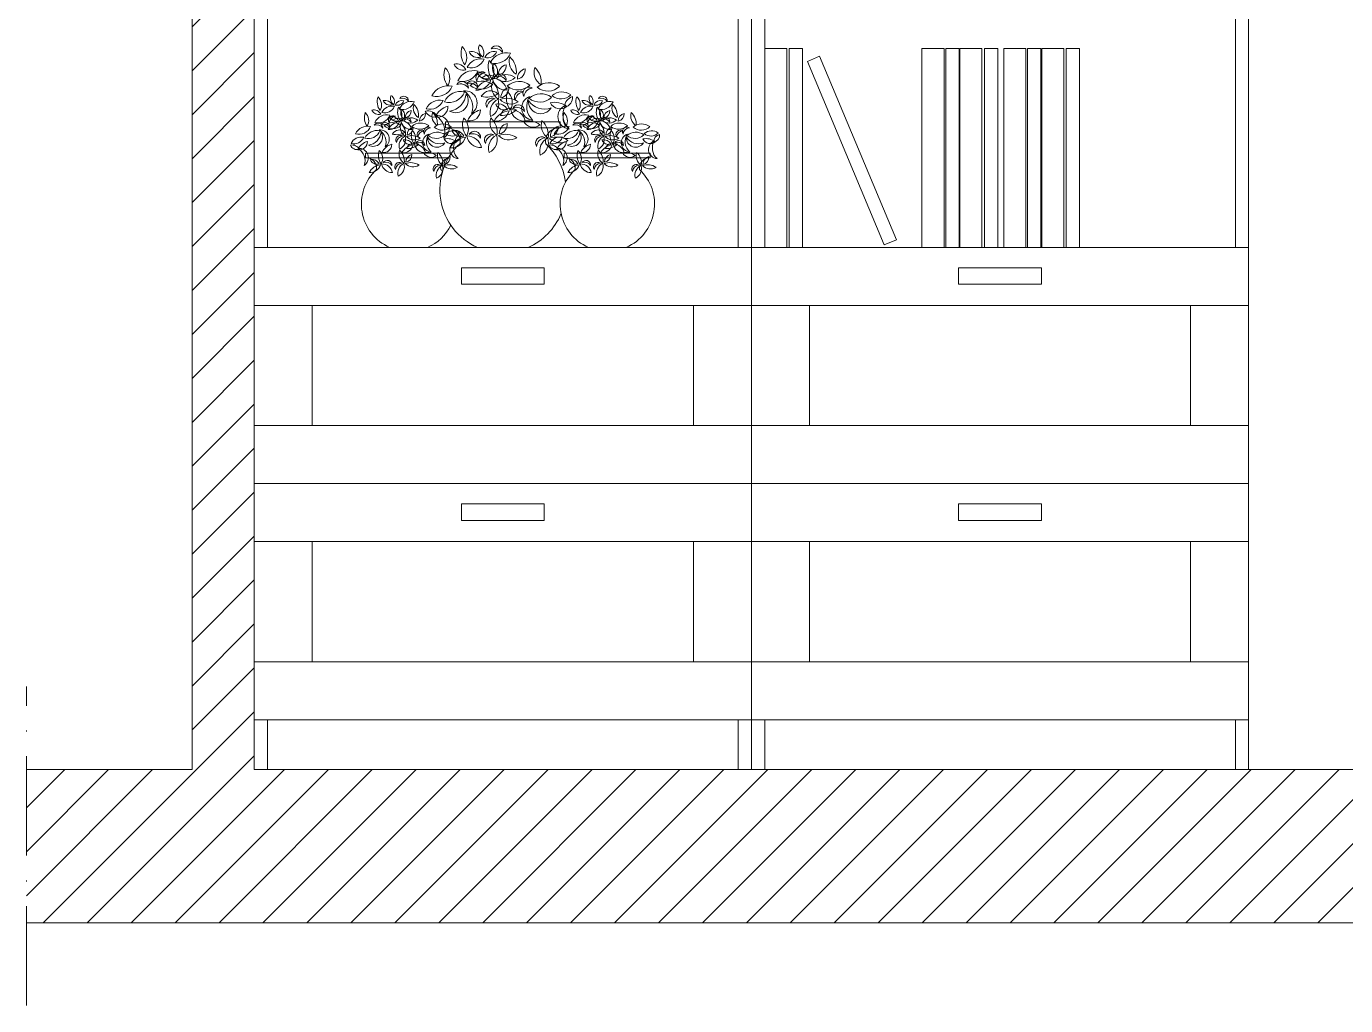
# Model space of a CAD drawing. Header units: inches. Extents: x 446 to 5946, y 570 to 2728.
# Drawn here: x 4520 to 4679.2, y 2319 to 2437.2 of the extents above; entities that cross this region are included whole.
import ezdxf

# ---------------------------------------------------------------- set-up
doc = ezdxf.new("R2010")
doc.units = ezdxf.units.IN
doc.header["$MEASUREMENT"] = 0
doc.linetypes.add('ACAD_ISO10W100', pattern=[18, 12, -3, 0, -3])
for name, color, linetype, lineweight in [('ACCESSORI', 2, 'Continuous', 13), ('ARREDI', 8, 'Continuous', 18), ('CAMPITURE', 6, 'Continuous', 13), ('STRUTTURA', 7, 'Continuous', 20)]:
    doc.layers.add(name, color=color, linetype=linetype, lineweight=lineweight)
pattern_1 = [(45, (-1225.628, 1614.1896), (-2.6516504, 2.6516504), [])]

# ---------------------------------------------------------------- blocks, each defined once
blk = doc.blocks.new('armadio')
at = {"layer": 'ARREDI'}
for p, q in [((4984.55, 1033.65), (5044.55, 1033.65)), ((4984.55, 843.65), (4984.55, 1033.65)), ((5044.55, 1033.65), (5044.55, 843.65)), ((4984.55, 1032.05), (5044.55, 1032.05)), ((4986.15, 906.65), (4986.15, 1032.05)), ((4986.15, 1032.05), (4986.15, 921.61)), ((4986.15, 1032.05), (4986.15, 1001.9)), ((5044.55, 1032.05), (5042.95, 1032.05)), ((5042.95, 1032.05), (5042.95, 906.65)), ((4986.15, 1001.9), (5042.95, 1001.9)), ((4986.15, 1001.9), (4986.15, 1000.3)), ((4986.15, 1000.3), (5042.95, 1000.3)), ((4986.15, 970.15), (5042.95, 970.15)), ((4986.15, 968.55), (5042.95, 968.55)), ((4986.15, 938.4), (5042.95, 938.4)), ((4986.15, 936.8), (5042.95, 936.8)), ((4984.55, 878.15), (4984.55, 906.65)), ((4984.55, 906.65), (5044.55, 906.65)), ((4984.55, 906.65), (4984.55, 899.65)), ((5044.55, 906.65), (5044.55, 878.15)), ((5009.55, 904.21), (5009.55, 902.21)), ((5019.55, 904.21), (5009.55, 904.21)), ((5019.55, 902.21), (5019.55, 904.21)), ((5009.55, 902.21), (5019.55, 902.21)), ((4984.55, 899.65), (5044.55, 899.65)), ((4984.55, 899.65), (4991.55, 899.65)), ((4991.55, 899.65), (4991.55, 885.15)), ((5044.55, 899.65), (5037.55, 899.65)), ((5037.55, 899.65), (5037.55, 885.15)), ((5044.55, 885.15), (4984.55, 885.15)), ((5044.55, 878.15), (5044.55, 885.15)), ((4984.55, 849.65), (4984.55, 878.15)), ((4984.55, 878.15), (5042.95, 878.15)), ((4984.55, 878.15), (4984.55, 871.15)), ((5044.55, 878.15), (4984.55, 878.15)), ((5044.55, 878.15), (5044.55, 849.65)), ((5009.55, 875.71), (5009.55, 873.71)), ((5019.55, 875.71), (5009.55, 875.71)), ((5019.55, 873.71), (5019.55, 875.71)), ((5009.55, 873.71), (5019.55, 873.71)), ((4984.55, 871.15), (5044.55, 871.15)), ((4984.55, 871.15), (4991.55, 871.15)), ((4991.55, 871.15), (4991.55, 856.65)), ((5044.55, 871.15), (5037.55, 871.15)), ((5037.55, 871.15), (5037.55, 856.65)), ((5044.55, 856.65), (4984.55, 856.65)), ((5044.55, 849.65), (5044.55, 856.65)), ((5044.55, 849.65), (4984.55, 849.65)), ((4986.15, 849.65), (4986.15, 843.65)), ((5042.95, 843.65), (5042.95, 849.65)), ((5044.55, 843.65), (5044.55, 849.65)), ((5044.55, 843.65), (5044.55, 848.65)), ((4984.55, 843.65), (4986.15, 843.65)), ((4984.55, 843.65), (5044.55, 843.65)), ((5042.95, 843.65), (5044.55, 843.65))]:
    blk.add_line(p, q, dxfattribs=at)

msp = doc.modelspace()

# ---------------------------------------------------------------- hatches: boundary and pattern name
at = {"layer": 'CAMPITURE'}
h = msp.add_hatch(dxfattribs=at)
h.set_pattern_fill('ANSI31', color=256, scale=30)
h.set_pattern_definition(pattern_1)
h.paths.add_polyline_path([(4547.5, 2647.43), (4540, 2647.43), (4540, 2347.52), (4547.5, 2347.52)])
h = msp.add_hatch(dxfattribs=at)
h.set_pattern_fill('ANSI31', color=256, scale=30)
h.set_pattern_definition(pattern_1)
h.paths.add_polyline_path([(4823.9, 2347.52), (4548.57, 2347.52), (4520, 2347.52), (4520, 2329.02), (4823.9, 2329.02)])

# ---------------------------------------------------------------- linework, layer by layer
at = {"layer": 'ACCESSORI'}
for p, q in [((4570.59, 2425.69), (4584.42, 2425.69)), ((4570.59, 2425.69), (4570.59, 2424.94)), ((4570.59, 2424.94), (4584.42, 2424.94)), ((4584.42, 2425.69), (4584.42, 2424.94)), ((4560.94, 2421.9), (4571.31, 2421.9)), ((4560.94, 2421.9), (4560.94, 2421.34)), ((4584.92, 2421.9), (4595.29, 2421.9)), ((4584.92, 2421.9), (4584.92, 2421.34)), ((4595.29, 2421.9), (4595.29, 2421.34)), ((4560.94, 2421.34), (4570.94, 2421.34)), ((4584.92, 2421.34), (4595.29, 2421.34)), ((4563.83, 2410.52), (4568.42, 2410.52)), ((4574.45, 2410.52), (4580.56, 2410.52)), ((4587.81, 2410.52), (4592.4, 2410.52))]:
    msp.add_line(p, q, dxfattribs=at)
for points in [[(4609.1, 2410.52), (4609.1, 2434.52), (4611.76, 2434.52), (4611.76, 2410.52), (4609.1, 2410.52)], [(4612.06, 2410.52), (4612.06, 2434.52), (4613.66, 2434.52), (4613.66, 2410.52), (4612.06, 2410.52)], [(4628.08, 2410.52), (4628.08, 2434.52), (4630.74, 2434.52), (4630.74, 2410.52), (4628.08, 2410.52)], [(4630.95, 2410.52), (4630.95, 2434.52), (4632.55, 2434.52), (4632.55, 2410.52), (4630.95, 2410.52)], [(4632.66, 2410.52), (4632.66, 2434.52), (4635.32, 2434.52), (4635.32, 2410.52), (4632.66, 2410.52)], [(4635.62, 2410.52), (4635.62, 2434.52), (4637.22, 2434.52), (4637.22, 2410.52), (4635.62, 2410.52)], [(4637.96, 2410.52), (4637.96, 2434.52), (4640.62, 2434.52), (4640.62, 2410.52), (4637.96, 2410.52)], [(4640.83, 2410.52), (4640.83, 2434.52), (4642.43, 2434.52), (4642.43, 2410.52), (4640.83, 2410.52)], [(4642.54, 2410.52), (4642.54, 2434.52), (4645.2, 2434.52), (4645.2, 2410.52), (4642.54, 2410.52)], [(4645.5, 2410.52), (4645.5, 2434.52), (4647.1, 2434.52), (4647.1, 2410.52), (4645.5, 2410.52)], [(4623.52, 2410.84), (4614.26, 2432.98), (4615.73, 2433.59), (4624.99, 2411.45), (4623.52, 2410.84)]]:
    msp.add_lwpolyline(points, dxfattribs=at)
for centre, radius, start, end in [((4574.84, 2433.96), 2.39, 160.5092, 216.0653), ((4571.36, 2433.45), 1.79, 329.8383, 46.7361), ((4573.73, 2432.93), 1.25, 26.0808, 104.2341), ((4575.83, 2434.49), 1.25, 156.8431, 234.9964), ((4574.04, 2433.98), 1.18, 334.0501, 57.7894), ((4576.73, 2434.1), 0.746, 355.4145, 148.7591), ((4576.51, 2433.42), 1.14, 32.696, 111.4776), ((4571.92, 2431.42), 1.25, 26.0808, 104.2341), ((4572.7, 2433.1), 1.18, 203.2878, 287.0271), ((4574.82, 2431.5), 1.79, 76.6183, 154.7716), ((4573.67, 2433.88), 1.69, 253.8253, 337.5646), ((4574.51, 2434.61), 1.18, 203.2878, 287.0271), ((4576.45, 2432.91), 1.25, 76.6183, 154.7716), ((4575.65, 2434.58), 1.18, 253.8253, 337.5646), ((4578.12, 2432.29), 2.39, 160.5092, 216.0653), ((4574.64, 2431.79), 1.79, 329.8383, 46.7361), ((4577.93, 2431.88), 2.15, 76.6183, 154.7716), ((4576.55, 2434.74), 2.03, 253.8253, 337.5646), ((4577.43, 2432.14), 1.18, 150.2228, 233.9621), ((4575.62, 2431.75), 1.25, 333.0158, 51.169), ((4576.73, 2432.48), 1.18, 280.9851, 4.7244), ((4578.2, 2431.36), 1.25, 103.7781, 181.9314), ((4580.05, 2432.94), 1.79, 161.2761, 238.1738), ((4576.74, 2431.75), 2.39, 351.9469, 47.503), ((4572.78, 2431.42), 2.39, 160.5092, 216.0653), ((4569.3, 2430.91), 1.79, 329.8383, 46.7361), ((4574.01, 2429.72), 2.15, 76.6183, 154.7716), ((4572.63, 2432.58), 2.03, 253.8253, 337.5646), ((4575, 2430.99), 0.746, 59.2531, 212.5977), ((4575.51, 2430.49), 1.14, 96.5345, 175.3162), ((4574.75, 2430.36), 1.25, 26.0808, 104.2341), ((4575.53, 2432.04), 1.18, 203.2878, 287.0271), ((4575.81, 2430.06), 1.25, 53.2406, 131.3938), ((4575.73, 2431.92), 1.18, 230.4475, 314.1869), ((4577.16, 2430.73), 0.746, 355.4145, 148.7591), ((4576.95, 2430.05), 1.14, 32.696, 111.4776), ((4577.91, 2429.59), 1.79, 53.2406, 131.3938), ((4577.8, 2432.23), 1.69, 230.4475, 314.1869), ((4579.03, 2432), 1.18, 280.9851, 4.7244), ((4580.51, 2430.88), 1.25, 103.7781, 181.9314), ((4583.06, 2431.66), 1.79, 161.2761, 238.1738), ((4579.75, 2430.48), 2.39, 351.9469, 47.503), ((4570.89, 2427.89), 2.15, 76.6183, 154.7716), ((4569.51, 2430.76), 2.03, 253.8253, 337.5646), ((4572.6, 2429.8), 0.746, 355.4145, 148.7591), ((4572.38, 2429.12), 1.14, 32.696, 111.4776), ((4572.91, 2427.95), 1.49, 302.8545, 96.1991), ((4571.57, 2427.48), 2.29, 340.136, 58.9177), ((4573.74, 2429.87), 0.746, 355.4145, 148.7591), ((4573.52, 2429.2), 1.14, 32.696, 111.4776), ((4574.98, 2428.46), 2.15, 53.2406, 131.3938), ((4574.86, 2431.64), 2.03, 230.4475, 314.1869), ((4574.35, 2431.29), 1.79, 266.4214, 343.3192), ((4576.35, 2428.4), 2.39, 97.0923, 152.6484), ((4576.02, 2428.13), 1.29, 46.7886, 150.677), ((4577.93, 2429.92), 1.79, 161.2761, 238.1738), ((4574.62, 2428.74), 2.39, 351.9469, 47.503), ((4577.91, 2431.2), 1.69, 189.496, 273.2354), ((4576.26, 2429.13), 1.79, 12.2891, 90.4423), ((4578.51, 2428.61), 1.25, 103.7781, 181.9314), ((4577.03, 2429.73), 1.18, 280.9851, 4.7244), ((4579.46, 2428.4), 2.15, 53.2406, 131.3938), ((4579.34, 2431.57), 2.03, 230.4475, 314.1869), ((4579.63, 2428.66), 0.746, 59.2531, 212.5977), ((4580.66, 2429.13), 0.746, 59.2531, 212.5977), ((4581.18, 2428.63), 1.14, 96.5345, 175.3162), ((4583.07, 2428.25), 2.15, 53.2406, 131.3938), ((4582.94, 2431.42), 2.03, 230.4475, 314.1869), ((4564.13, 2428.1), 1.79, 160.5092, 216.0653), ((4561.52, 2427.72), 1.34, 329.8383, 46.7361), ((4563.29, 2427.33), 0.939, 26.0808, 104.2341), ((4563.88, 2428.59), 0.887, 203.2878, 287.0271), ((4564.87, 2428.5), 0.939, 156.8431, 234.9964), ((4563.53, 2428.12), 0.887, 334.0501, 57.7894), ((4565.34, 2427.31), 0.939, 76.6183, 154.7716), ((4564.74, 2428.56), 0.887, 253.8253, 337.5646), ((4566.45, 2426.54), 1.61, 76.6183, 154.7716), ((4565.41, 2428.69), 1.52, 253.8253, 337.5646), ((4565.55, 2428.21), 0.559, 355.4145, 148.7591), ((4565.38, 2427.7), 0.858, 32.696, 111.4776), ((4569.87, 2426.5), 1.79, 76.6183, 154.7716), ((4568.72, 2428.89), 1.69, 253.8253, 337.5646), ((4572.39, 2427.19), 2.15, 76.6183, 154.7716), ((4571.01, 2430.05), 2.03, 253.8253, 337.5646), ((4571.82, 2428.27), 1.49, 239.4566, 32.8011), ((4570.79, 2429.26), 2.29, 276.738, 355.5197), ((4575.57, 2431.05), 2.39, 253.4863, 303.9793), ((4576.2, 2427.81), 0.746, 59.2531, 212.5977), ((4576.71, 2427.31), 1.14, 96.5345, 175.3162), ((4577.75, 2426.82), 1.79, 117.5698, 195.7231), ((4575.32, 2427.87), 1.69, 294.7768, 18.5161), ((4576.95, 2426.6), 1.25, 26.0808, 104.2341), ((4577.73, 2428.29), 1.18, 203.2878, 287.0271), ((4578.01, 2426.14), 2.39, 55.3638, 110.9199), ((4578.43, 2429.62), 1.79, 224.6929, 301.5907), ((4580.32, 2428.54), 2.39, 160.5092, 216.0653), ((4576.85, 2428.04), 1.79, 329.8383, 46.7361), ((4580.14, 2428.17), 1.14, 96.5345, 175.3162), ((4581.26, 2427.35), 1.49, 111.8131, 265.1576), ((4582.67, 2427.56), 2.29, 149.0945, 227.8762), ((4582.07, 2428.15), 1.49, 175.211, 328.5556), ((4582.51, 2429.5), 2.29, 212.4925, 291.2742), ((4582.08, 2426.92), 2.15, 53.2406, 131.3938), ((4581.95, 2430.09), 2.03, 230.4475, 314.1869), ((4583.75, 2425.65), 2.39, 52.0489, 102.5418), ((4584.4, 2428.53), 1.29, 205.3512, 309.2395), ((4584.63, 2427.5), 1.79, 53.2406, 131.3938), ((4584.52, 2430.14), 1.69, 230.4475, 314.1869), ((4584.75, 2428.63), 1.18, 280.9851, 4.7244), ((4586.22, 2427.51), 1.25, 103.7781, 181.9314), ((4588.11, 2428.1), 1.79, 160.5092, 216.0653), ((4585.5, 2427.72), 1.34, 329.8383, 46.7361), ((4587.27, 2427.33), 0.939, 26.0808, 104.2341), ((4587.86, 2428.59), 0.887, 203.2878, 287.0271), ((4588.85, 2428.5), 0.939, 156.8431, 234.9964), ((4587.51, 2428.12), 0.887, 334.0501, 57.7894), ((4589.32, 2427.31), 0.939, 76.6183, 154.7716), ((4588.72, 2428.56), 0.887, 253.8253, 337.5646), ((4590.43, 2426.54), 1.61, 76.6183, 154.7716), ((4589.39, 2428.69), 1.52, 253.8253, 337.5646), ((4589.53, 2428.21), 0.559, 355.4145, 148.7591), ((4589.36, 2427.7), 0.858, 32.696, 111.4776), ((4562.58, 2426.2), 1.79, 160.5092, 216.0653), ((4559.97, 2425.82), 1.34, 329.8383, 46.7361), ((4561.94, 2426.19), 0.939, 26.0808, 104.2341), ((4562.52, 2427.45), 0.887, 203.2878, 287.0271), ((4563.5, 2424.92), 1.61, 76.6183, 154.7716), ((4562.47, 2427.07), 1.52, 253.8253, 337.5646), ((4564.11, 2426.25), 1.34, 76.6183, 154.7716), ((4563.25, 2428.04), 1.27, 253.8253, 337.5646), ((4564.25, 2425.87), 0.559, 59.2531, 212.5977), ((4564.63, 2425.5), 0.858, 96.5345, 175.3162), ((4564.06, 2425.4), 0.939, 26.0808, 104.2341), ((4564.65, 2426.66), 0.887, 203.2878, 287.0271), ((4566.59, 2426.85), 1.79, 160.5092, 216.0653), ((4563.98, 2426.47), 1.34, 329.8383, 46.7361), ((4566.07, 2426.74), 0.887, 150.2228, 233.9621), ((4564.71, 2426.45), 0.939, 333.0158, 51.169), ((4565.87, 2425.68), 0.559, 355.4145, 148.7591), ((4565.54, 2426.99), 0.887, 280.9851, 4.7244), ((4566.65, 2426.15), 0.939, 103.7781, 181.9314), ((4568.03, 2427.33), 1.34, 161.2761, 238.1738), ((4565.55, 2426.45), 1.79, 351.9469, 47.503), ((4567.27, 2426.63), 0.887, 280.9851, 4.7244), ((4568.38, 2425.79), 0.939, 103.7781, 181.9314), ((4568.46, 2425.76), 1.25, 26.0808, 104.2341), ((4569.23, 2427.44), 1.18, 203.2878, 287.0271), ((4570.29, 2426.38), 1.34, 161.2761, 238.1738), ((4567.81, 2425.49), 1.79, 351.9469, 47.503), ((4569.59, 2427.52), 1.29, 258.7726, 2.661), ((4571.52, 2425.28), 2.39, 105.4703, 155.9633), ((4569.55, 2424.97), 1.49, 302.8545, 96.1991), ((4568.21, 2424.5), 2.29, 340.136, 58.9177), ((4573.5, 2427.08), 1.29, 258.7726, 2.661), ((4575.43, 2424.84), 2.39, 105.4703, 155.9633), ((4576.55, 2427.54), 1.79, 266.4214, 343.3192), ((4578.56, 2424.65), 2.39, 97.0923, 152.6484), ((4578.43, 2426.05), 1.29, 57.3352, 161.2235), ((4577.46, 2428.84), 2.39, 264.0329, 314.5258), ((4580.12, 2427.45), 1.69, 189.496, 273.2354), ((4578.46, 2425.38), 1.79, 12.2891, 90.4423), ((4579.37, 2426.98), 0.746, 355.4145, 148.7591), ((4579.15, 2426.3), 1.14, 32.696, 111.4776), ((4585.63, 2426.3), 1.49, 111.8131, 265.1576), ((4587.04, 2426.51), 2.29, 149.0945, 227.8762), ((4586.56, 2426.2), 1.79, 160.5092, 216.0653), ((4583.95, 2425.82), 1.34, 329.8383, 46.7361), ((4585.92, 2426.19), 0.939, 26.0808, 104.2341), ((4586.5, 2427.45), 0.887, 203.2878, 287.0271), ((4587.48, 2424.92), 1.61, 76.6183, 154.7716), ((4586.45, 2427.07), 1.52, 253.8253, 337.5646), ((4588.09, 2426.25), 1.34, 76.6183, 154.7716), ((4587.23, 2428.04), 1.27, 253.8253, 337.5646), ((4588.23, 2425.87), 0.559, 59.2531, 212.5977), ((4588.61, 2425.5), 0.858, 96.5345, 175.3162), ((4588.04, 2425.4), 0.939, 26.0808, 104.2341), ((4588.63, 2426.66), 0.887, 203.2878, 287.0271), ((4590.57, 2426.85), 1.79, 160.5092, 216.0653), ((4587.96, 2426.47), 1.34, 329.8383, 46.7361), ((4590.05, 2426.74), 0.887, 150.2228, 233.9621), ((4588.69, 2426.45), 0.939, 333.0158, 51.169), ((4589.85, 2425.68), 0.559, 355.4145, 148.7591), ((4589.52, 2426.99), 0.887, 280.9851, 4.7244), ((4590.63, 2426.15), 0.939, 103.7781, 181.9314), ((4592.01, 2427.33), 1.34, 161.2761, 238.1738), ((4589.53, 2426.45), 1.79, 351.9469, 47.503), ((4592.36, 2425.79), 0.939, 103.7781, 181.9314), ((4591.25, 2426.63), 0.887, 280.9851, 4.7244), ((4594.27, 2426.38), 1.34, 161.2761, 238.1738), ((4591.79, 2425.49), 1.79, 351.9469, 47.503), ((4561.17, 2423.55), 1.61, 76.6183, 154.7716), ((4560.13, 2425.7), 1.52, 253.8253, 337.5646), ((4562.29, 2423.02), 1.61, 76.6183, 154.7716), ((4562.45, 2424.98), 0.559, 355.4145, 148.7591), ((4562.29, 2424.47), 0.858, 32.696, 111.4776), ((4561.68, 2423.24), 1.72, 340.136, 58.9177), ((4562.68, 2423.59), 1.12, 302.8545, 96.1991), ((4563.3, 2425.04), 0.559, 355.4145, 148.7591), ((4563.14, 2424.53), 0.858, 32.696, 111.4776), ((4564.24, 2423.98), 1.61, 53.2406, 131.3938), ((4564.14, 2426.36), 1.52, 230.4475, 314.1869), ((4563.76, 2426.1), 1.34, 266.4214, 343.3192), ((4565.26, 2423.93), 1.79, 97.0923, 152.6484), ((4565.01, 2423.73), 0.97, 46.7886, 150.677), ((4564.85, 2425.18), 0.939, 53.2406, 131.3938), ((4564.8, 2426.57), 0.887, 230.4475, 314.1869), ((4566.45, 2425.07), 1.34, 161.2761, 238.1738), ((4566.43, 2426.03), 1.27, 189.496, 273.2354), ((4565.19, 2424.48), 1.34, 12.2891, 90.4423), ((4563.97, 2424.19), 1.79, 351.9469, 47.503), ((4565.71, 2425.17), 0.858, 32.696, 111.4776), ((4566.43, 2424.82), 1.34, 53.2406, 131.3938), ((4566.35, 2426.81), 1.27, 230.4475, 314.1869), ((4565.77, 2424.93), 0.887, 280.9851, 4.7244), ((4566.88, 2424.09), 0.939, 103.7781, 181.9314), ((4568.24, 2424.04), 1.79, 160.5092, 216.0653), ((4567.6, 2423.93), 1.61, 53.2406, 131.3938), ((4567.5, 2426.31), 1.52, 230.4475, 314.1869), ((4565.63, 2423.66), 1.34, 329.8383, 46.7361), ((4567.72, 2424.13), 0.559, 59.2531, 212.5977), ((4568.5, 2424.48), 0.559, 59.2531, 212.5977), ((4568.88, 2424.11), 0.858, 96.5345, 175.3162), ((4570.3, 2423.82), 1.61, 53.2406, 131.3938), ((4570.2, 2426.2), 1.52, 230.4475, 314.1869), ((4570.73, 2423.32), 1.63, 351.3525, 94.9009), ((4571.66, 2423.41), 1.25, 26.0808, 104.2341), ((4572.44, 2425.09), 1.18, 203.2878, 287.0271), ((4575.03, 2425.35), 2.39, 160.5092, 216.0653), ((4571.55, 2424.84), 1.79, 329.8383, 46.7361), ((4577.75, 2425.58), 1.79, 161.2761, 238.1738), ((4574.44, 2424.39), 2.39, 351.9469, 47.503), ((4576.85, 2425.38), 1.18, 280.9851, 4.7244), ((4578.32, 2424.27), 1.25, 103.7781, 181.9314), ((4580.5, 2423.43), 2.39, 52.0489, 102.5418), ((4581.15, 2426.31), 1.29, 205.3512, 309.2395), ((4583.92, 2425.25), 1.79, 161.2761, 238.1738), ((4580.61, 2424.06), 2.39, 351.9469, 47.503), ((4584.28, 2423.32), 1.63, 85.0991, 188.6475), ((4583.02, 2425.05), 1.18, 280.9851, 4.7244), ((4584.5, 2423.93), 1.25, 103.7781, 181.9314), ((4585.15, 2423.55), 1.61, 76.6183, 154.7716), ((4584.11, 2425.7), 1.52, 253.8253, 337.5646), ((4586.27, 2423.02), 1.61, 76.6183, 154.7716), ((4586.43, 2424.98), 0.559, 355.4145, 148.7591), ((4586.27, 2424.47), 0.858, 32.696, 111.4776), ((4586.66, 2423.59), 1.12, 302.8545, 96.1991), ((4585.66, 2423.24), 1.72, 340.136, 58.9177), ((4587.28, 2425.04), 0.559, 355.4145, 148.7591), ((4587.12, 2424.53), 0.858, 32.696, 111.4776), ((4588.22, 2423.98), 1.61, 53.2406, 131.3938), ((4588.12, 2426.36), 1.52, 230.4475, 314.1869), ((4587.74, 2426.1), 1.34, 266.4214, 343.3192), ((4589.24, 2423.93), 1.79, 97.0923, 152.6484), ((4588.99, 2423.73), 0.97, 46.7886, 150.677), ((4588.83, 2425.18), 0.939, 53.2406, 131.3938), ((4588.78, 2426.57), 0.887, 230.4475, 314.1869), ((4590.43, 2425.07), 1.34, 161.2761, 238.1738), ((4590.41, 2426.03), 1.27, 189.496, 273.2354), ((4589.17, 2424.48), 1.34, 12.2891, 90.4423), ((4587.95, 2424.19), 1.79, 351.9469, 47.503), ((4589.69, 2425.17), 0.858, 32.696, 111.4776), ((4590.41, 2424.82), 1.34, 53.2406, 131.3938), ((4590.33, 2426.81), 1.27, 230.4475, 314.1869), ((4589.75, 2424.93), 0.887, 280.9851, 4.7244), ((4590.86, 2424.09), 0.939, 103.7781, 181.9314), ((4592.22, 2424.04), 1.79, 160.5092, 216.0653), ((4591.58, 2423.93), 1.61, 53.2406, 131.3938), ((4591.48, 2426.31), 1.52, 230.4475, 314.1869), ((4589.61, 2423.66), 1.34, 329.8383, 46.7361), ((4591.7, 2424.13), 0.559, 59.2531, 212.5977), ((4592.48, 2424.48), 0.559, 59.2531, 212.5977), ((4592.86, 2424.11), 0.858, 96.5345, 175.3162), ((4594.28, 2423.82), 1.61, 53.2406, 131.3938), ((4594.19, 2426.2), 1.52, 230.4475, 314.1869), ((4560.4, 2422.51), 1.34, 76.6183, 154.7716), ((4559.54, 2424.3), 1.27, 253.8253, 337.5646), ((4560.19, 2423.27), 0.97, 258.7726, 2.661), ((4561.64, 2421.59), 1.79, 105.4703, 155.9633), ((4561.26, 2425.17), 1.52, 253.8253, 337.5646), ((4561.86, 2423.84), 1.12, 239.4566, 32.8011), ((4561.09, 2424.58), 1.72, 276.738, 355.5197), ((4564.67, 2425.92), 1.79, 253.4863, 303.9793), ((4565.15, 2423.49), 0.559, 59.2531, 212.5977), ((4565.53, 2423.12), 0.858, 96.5345, 175.3162), ((4566.31, 2422.75), 1.34, 117.5698, 195.7231), ((4564.49, 2423.54), 1.27, 294.7768, 18.5161), ((4565.71, 2422.58), 0.939, 26.0808, 104.2341), ((4566.3, 2423.85), 0.887, 203.2878, 287.0271), ((4566.5, 2422.23), 1.79, 55.3638, 110.9199), ((4566.82, 2424.85), 1.34, 224.6929, 301.5907), ((4566.82, 2422.17), 0.97, 57.3352, 161.2235), ((4567.52, 2422.87), 0.559, 355.4145, 148.7591), ((4567.36, 2422.36), 0.858, 32.696, 111.4776), ((4568.1, 2423.76), 0.858, 96.5345, 175.3162), ((4568.94, 2423.15), 1.12, 111.8131, 265.1576), ((4570, 2423.3), 1.72, 149.0945, 227.8762), ((4569.55, 2423.74), 1.12, 175.211, 328.5556), ((4569.88, 2424.76), 1.72, 212.4925, 291.2742), ((4569.56, 2422.82), 1.61, 53.2406, 131.3938), ((4569.46, 2425.2), 1.52, 230.4475, 314.1869), ((4577.5, 2417.49), 7.6, 132.7611, 246.3116), ((4570.81, 2421.87), 1.79, 52.0489, 102.5418), ((4571.3, 2424.03), 0.97, 205.3512, 309.2395), ((4571.47, 2423.26), 1.34, 53.2406, 131.3938), ((4571.39, 2425.24), 1.27, 230.4475, 314.1869), ((4572.22, 2422.36), 1.12, 111.8131, 265.1576), ((4571.26, 2424.34), 1.79, 266.4214, 343.3192), ((4573.26, 2421.46), 2.39, 97.0923, 152.6484), ((4573.28, 2422.52), 1.72, 149.0945, 227.8762), ((4571.56, 2424.1), 0.887, 280.9851, 4.7244), ((4572.67, 2423.26), 0.939, 103.7781, 181.9314), ((4574.82, 2424.26), 1.69, 189.496, 273.2354), ((4573.17, 2422.19), 1.79, 12.2891, 90.4423), ((4574.07, 2423.79), 0.746, 355.4145, 148.7591), ((4573.86, 2423.11), 1.14, 32.696, 111.4776), ((4576.02, 2423.46), 0.746, 59.2531, 212.5977), ((4576.53, 2422.97), 1.14, 96.5345, 175.3162), ((4577.56, 2422.48), 1.79, 117.5698, 195.7231), ((4575.13, 2423.53), 1.69, 294.7768, 18.5161), ((4577.82, 2421.79), 2.39, 55.3638, 110.9199), ((4578.24, 2425.28), 1.79, 224.6929, 301.5907), ((4582.19, 2423.13), 0.746, 59.2531, 212.5977), ((4582.7, 2422.63), 1.14, 96.5345, 175.3162), ((4583.74, 2422.15), 1.79, 117.5698, 195.7231), ((4581.31, 2423.2), 1.69, 294.7768, 18.5161), ((4577.5, 2417.49), 7.6, 6.8411, 47.2389), ((4584, 2421.46), 2.39, 55.3638, 110.9199), ((4584.42, 2424.94), 1.79, 224.6929, 301.5907), ((4584.38, 2422.51), 1.34, 76.6183, 154.7716), ((4583.52, 2424.3), 1.27, 253.8253, 337.5646), ((4584.17, 2423.27), 0.97, 258.7726, 2.661), ((4585.62, 2421.59), 1.79, 105.4703, 155.9633), ((4585.24, 2425.17), 1.52, 253.8253, 337.5646), ((4585.07, 2424.58), 1.72, 276.738, 355.5197), ((4585.84, 2423.84), 1.12, 239.4566, 32.8011), ((4588.66, 2425.92), 1.79, 253.4863, 303.9793), ((4589.13, 2423.49), 0.559, 59.2531, 212.5977), ((4589.51, 2423.12), 0.858, 96.5345, 175.3162), ((4590.29, 2422.75), 1.34, 117.5698, 195.7231), ((4588.47, 2423.54), 1.27, 294.7768, 18.5161), ((4589.69, 2422.58), 0.939, 26.0808, 104.2341), ((4590.28, 2423.85), 0.887, 203.2878, 287.0271), ((4590.48, 2422.23), 1.79, 55.3638, 110.9199), ((4590.8, 2424.85), 1.34, 224.6929, 301.5907), ((4590.8, 2422.17), 0.97, 57.3352, 161.2235), ((4591.5, 2422.87), 0.559, 355.4145, 148.7591), ((4591.34, 2422.36), 0.858, 32.696, 111.4776), ((4592.08, 2423.76), 0.858, 96.5345, 175.3162), ((4592.92, 2423.15), 1.12, 111.8131, 265.1576), ((4593.98, 2423.3), 1.72, 149.0945, 227.8762), ((4593.53, 2423.74), 1.12, 175.211, 328.5556), ((4593.86, 2424.76), 1.72, 212.4925, 291.2742), ((4593.54, 2422.82), 1.61, 53.2406, 131.3938), ((4593.44, 2425.2), 1.52, 230.4475, 314.1869), ((4594.79, 2421.87), 1.79, 52.0489, 102.5418), ((4595.28, 2424.03), 0.97, 205.3512, 309.2395), ((4595.45, 2423.26), 1.34, 53.2406, 131.3938), ((4595.37, 2425.24), 1.27, 230.4475, 314.1869), ((4596.2, 2422.36), 1.12, 111.8131, 265.1576), ((4597.26, 2422.52), 1.72, 149.0945, 227.8762), ((4595.54, 2424.1), 0.887, 280.9851, 4.7244), ((4596.65, 2423.26), 0.939, 103.7781, 181.9314), ((4559.34, 2421.95), 0.939, 26.0808, 104.2341), ((4559.92, 2423.21), 0.887, 203.2878, 287.0271), ((4560.16, 2421.36), 1.12, 302.8545, 96.1991), ((4559.15, 2421), 1.72, 340.136, 58.9177), ((4564.27, 2421.64), 1.79, 160.5092, 216.0653), ((4561.66, 2421.26), 1.34, 329.8383, 46.7361), ((4563.12, 2422.94), 0.97, 258.7726, 2.661), ((4564.57, 2421.26), 1.79, 105.4703, 155.9633), ((4566.31, 2421.81), 1.34, 161.2761, 238.1738), ((4563.83, 2420.93), 1.79, 351.9469, 47.503), ((4565.41, 2423.28), 1.34, 266.4214, 343.3192), ((4566.92, 2421.12), 1.79, 97.0923, 152.6484), ((4565.63, 2421.67), 0.887, 280.9851, 4.7244), ((4566.74, 2420.83), 0.939, 103.7781, 181.9314), ((4566.09, 2424.26), 1.79, 264.0329, 314.5258), ((4568.09, 2423.22), 1.27, 189.496, 273.2354), ((4566.85, 2421.67), 1.34, 12.2891, 90.4423), ((4568.37, 2420.2), 1.79, 52.0489, 102.5418), ((4568.86, 2422.36), 0.97, 205.3512, 309.2395), ((4570.94, 2421.57), 1.34, 161.2761, 238.1738), ((4568.46, 2420.68), 1.79, 351.9469, 47.503), ((4570.26, 2421.42), 0.887, 280.9851, 4.7244), ((4571.37, 2420.58), 0.939, 103.7781, 181.9314), ((4583.32, 2421.95), 0.939, 26.0808, 104.2341), ((4583.9, 2423.21), 0.887, 203.2878, 287.0271), ((4584.14, 2421.36), 1.12, 302.8545, 96.1991), ((4583.13, 2421), 1.72, 340.136, 58.9177), ((4588.25, 2421.64), 1.79, 160.5092, 216.0653), ((4585.64, 2421.26), 1.34, 329.8383, 46.7361), ((4587.1, 2422.94), 0.97, 258.7726, 2.661), ((4588.55, 2421.26), 1.79, 105.4703, 155.9633), ((4590.29, 2421.81), 1.34, 161.2761, 238.1738), ((4587.81, 2420.93), 1.79, 351.9469, 47.503), ((4589.39, 2423.28), 1.34, 266.4214, 343.3192), ((4590.9, 2421.12), 1.79, 97.0923, 152.6484), ((4589.61, 2421.67), 0.887, 280.9851, 4.7244), ((4590.72, 2420.83), 0.939, 103.7781, 181.9314), ((4590.07, 2424.26), 1.79, 264.0329, 314.5258), ((4592.07, 2423.22), 1.27, 189.496, 273.2354), ((4590.83, 2421.67), 1.34, 12.2891, 90.4423), ((4592.35, 2420.2), 1.79, 52.0489, 102.5418), ((4592.84, 2422.36), 0.97, 205.3512, 309.2395), ((4594.92, 2421.57), 1.34, 161.2761, 238.1738), ((4592.44, 2420.68), 1.79, 351.9469, 47.503), ((4594.24, 2421.42), 0.887, 280.9851, 4.7244), ((4595.35, 2420.58), 0.939, 103.7781, 181.9314), ((4566.13, 2415.75), 5.7, 132.7611, 246.3116), ((4561.04, 2420.12), 1.22, 351.3525, 94.9009), ((4561.44, 2420.89), 1.34, 266.4214, 343.3192), ((4562.95, 2418.73), 1.79, 97.0923, 152.6484), ((4561.74, 2420.19), 0.939, 26.0808, 104.2341), ((4562.33, 2421.45), 0.887, 203.2878, 287.0271), ((4564.12, 2420.83), 1.27, 189.496, 273.2354), ((4562.88, 2419.27), 1.34, 12.2891, 90.4423), ((4563.55, 2420.47), 0.559, 355.4145, 148.7591), ((4563.39, 2419.96), 0.858, 32.696, 111.4776), ((4565.01, 2420.23), 0.559, 59.2531, 212.5977), ((4565.39, 2419.86), 0.858, 96.5345, 175.3162), ((4566.17, 2419.49), 1.34, 117.5698, 195.7231), ((4564.35, 2420.28), 1.27, 294.7768, 18.5161), ((4566.37, 2418.97), 1.79, 55.3638, 110.9199), ((4566.68, 2421.59), 1.34, 224.6929, 301.5907), ((4569.64, 2419.98), 0.559, 59.2531, 212.5977), ((4570.02, 2419.61), 0.858, 96.5345, 175.3162), ((4570.8, 2419.24), 1.34, 117.5698, 195.7231), ((4568.98, 2420.03), 1.27, 294.7768, 18.5161), ((4571.21, 2420.12), 1.22, 103.2314, 188.6475), ((4566.13, 2415.75), 5.7, 43.9906, 47.2389), ((4571, 2418.72), 1.79, 55.3638, 110.9199), ((4571.31, 2421.34), 1.34, 224.6929, 301.5907), ((4590.11, 2415.75), 5.7, 132.7611, 246.3116), ((4585.02, 2420.12), 1.22, 351.3525, 94.9009), ((4585.42, 2420.89), 1.34, 266.4214, 343.3192), ((4586.93, 2418.73), 1.79, 97.0923, 152.6484), ((4585.72, 2420.19), 0.939, 26.0808, 104.2341), ((4586.31, 2421.45), 0.887, 203.2878, 287.0271), ((4588.1, 2420.83), 1.27, 189.496, 273.2354), ((4586.86, 2419.27), 1.34, 12.2891, 90.4423), ((4587.53, 2420.47), 0.559, 355.4145, 148.7591), ((4587.37, 2419.96), 0.858, 32.696, 111.4776), ((4588.99, 2420.23), 0.559, 59.2531, 212.5977), ((4589.38, 2419.86), 0.858, 96.5345, 175.3162), ((4590.15, 2419.49), 1.34, 117.5698, 195.7231), ((4588.33, 2420.28), 1.27, 294.7768, 18.5161), ((4590.35, 2418.97), 1.79, 55.3638, 110.9199), ((4590.66, 2421.59), 1.34, 224.6929, 301.5907), ((4590.11, 2415.75), 5.7, 293.6884, 47.2389), ((4593.62, 2419.98), 0.559, 59.2531, 212.5977), ((4594, 2419.61), 0.858, 96.5345, 175.3162), ((4594.78, 2419.24), 1.34, 117.5698, 195.7231), ((4592.96, 2420.03), 1.27, 294.7768, 18.5161), ((4595.19, 2420.12), 1.22, 85.0991, 188.6475), ((4594.98, 2418.72), 1.79, 55.3638, 110.9199), ((4595.29, 2421.34), 1.34, 224.6929, 301.5907), ((4577.5, 2417.49), 7.6, 293.6884, 337.4284), ((4566.13, 2415.75), 5.7, 293.6884, 333.4103)]:
    msp.add_arc(centre, radius, start, end, dxfattribs=at)
at = {"layer": 'ARREDI'}
msp.add_lwpolyline([(4540, 2347.52), (4540, 2647.43)], dxfattribs=at)
at = {"layer": 'STRUTTURA', "linetype": 'ACAD_ISO10W100'}
msp.add_line((4520, 2319.02), (4520, 2357.52), dxfattribs=at)
at = {"layer": 'STRUTTURA'}
for p, q in [((4540, 2347.52), (4520, 2347.52)), ((4641.5, 2347.52), (4547.5, 2347.52)), ((4823.9, 2329.02), (4520, 2329.02))]:
    msp.add_line(p, q, dxfattribs=at)
for points in [[(4540, 2647.43), (4540, 2347.52)], [(4547.5, 2347.52), (4547.5, 2647.43)], [(4547.5, 2347.52), (4547.5, 2647.43)], [(4548.57, 2347.52), (4824.01, 2347.52)]]:
    msp.add_lwpolyline(points, dxfattribs=at)

# ---------------------------------------------------------------- block references
for p in [(-437.05, 1503.87), (-377.05, 1503.87)]:
    msp.add_blockref('armadio', p, dxfattribs=at)

doc.saveas('drawing.dxf')
